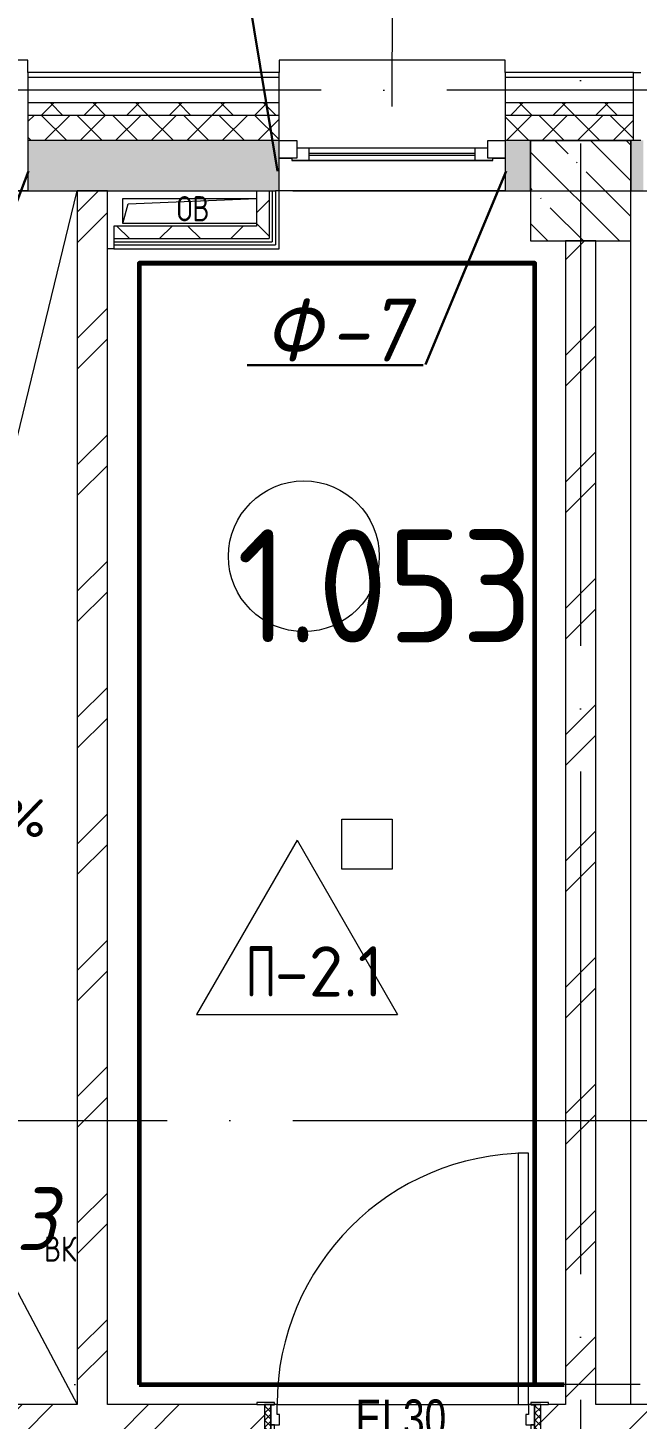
# Model space of a CAD drawing. Header units: millimetres. Extents: x -592259 to 288321, y -552984 to 293768.
# Drawn here: x 123688 to 126113, y 53487 to 59023 of the extents above; entities that cross this region are included whole.
import ezdxf

# ---------------------------------------------------------------- set-up
doc = ezdxf.new("R2010")
doc.units = ezdxf.units.MM
doc.linetypes.add('ADSK_Линия сетки', pattern=[2500, 2000, -250, 0, -250])
doc.linetypes.add('ADSK_Невидимые', pattern=[500, 300, -200])
for name, color, linetype, lineweight in [('2)Фархверки', 40, 'Continuous', 30), ('4.1) Штук. 3 вып', 6, 'Continuous', 60), ('4.1.1) Штук.  швы3 вып.', 6, 'Continuous', 60), ('7.1 Плитка 6 вып.', 170, 'Continuous', 60), ('A-AREA-____-IDEN', 250, 'Continuous', 9), ('A-DETL-____-HDLN', 250, 'ADSK_Невидимые', 9), ('A-DETL-GENF-OTLN', 250, 'Continuous', 5), ('A-DOOR-____-IDEN', 250, 'Continuous', 9), ('A-DOOR-____-MCUT', 250, 'Continuous', 5), ('A-DOOR-____-OTLN', 250, 'Continuous', 5), ('A-DOOR-FRAM-MCUT', 250, 'Continuous', 5), ('A-DOOR-FRAM-OTLN', 250, 'Continuous', 5), ('A-FLOR-____-IDEN', 250, 'Continuous', 9), ('A-FLOR-____-OTLN', 250, 'Continuous', 9), ('A-GLAZ-____-IDEN', 250, 'Continuous', 9), ('A-GLAZ-____-MCUT', 250, 'Continuous', 9), ('A-GLAZ-____-OTLN', 250, 'Continuous', 5), ('A-WALL-____-MCUT', 250, 'Continuous', 13), ('A-WALL-____-OTLN', 250, 'Continuous', 9), ('A-WALL-____-PATT', 250, 'Continuous', 13), ('A-WALL-FNSH-MCUT', 250, 'Continuous', 13), ('G-____-____-DIMS', 250, 'Continuous', 9), ('I-WALL-____-OTLN', 250, 'Continuous', 9), ('S-COLS-____-MCUT', 250, 'Continuous', 25), ('S-COLS-____-OTLN', 250, 'Continuous', 9), ('S-GRID-____-OTLN', 250, 'Continuous', 9)]:
    doc.layers.add(name, color=color, linetype=linetype, lineweight=lineweight)
doc.styles.add('Arial Narrow', font='ARIALN.TTF', dxfattribs={"width": 0.9, "height": 150})
doc.styles.add('ISOCPEUR', font='isocpeur.ttf', dxfattribs={"width": 0.8, "height": 100})
doc.styles.add('ISOCPEUR_1', font='isocpeur.ttf', dxfattribs={"width": 0.9, "height": 250})
doc.styles.add('ISOCPEUR_2', font='isocpeur.ttf', dxfattribs={"height": 160})
doc.styles.add('ISOCPEUR_3', font='isocpeur.ttf', dxfattribs={"height": 250})
doc.styles.add('ISOCPEUR_I', font='isocpeui.ttf', dxfattribs={"width": 0.9, "height": 12.5})
pattern_1 = [(45, (12287.9, -0.0006), (-251.4472, 251.4472), []), (45, (12287.9, 381), (-251.4472, 251.4472), [])]
pattern_2 = [(45, (12287.91, -0.0006), (-141.42136, 141.42136), []), (135, (12287.91, -0.0006), (-141.42136, -141.42136), [])]

# ---------------------------------------------------------------- blocks, each defined once
blk = doc.blocks.new('Дверь_СКБ_1Ст_Внутренняя - Д-21л_1100x2100h_Пищеблок_Производственная часть-41855164-АР1_Маркировочный план 1 этажа С2и3')
at = {"layer": 'A-DOOR-____-OTLN'}
h = blk.add_hatch(dxfattribs=at)
h.set_pattern_fill('FP_12', color=256, style=0, pattern_type=2)
h.set_pattern_definition([(135, (1751.41, 124.685), (-14.14214, -14.14214), []), (225, (1751.41, 124.685), (14.14214, -14.14214), [])])
h.paths.add_polyline_path([(562.5, -60), (562.5, 60), (537.5, 60), (537.5, -60)])
at = {"layer": 'A-DOOR-FRAM-OTLN'}
h = blk.add_hatch(dxfattribs=at)
h.set_pattern_fill('FP_13', color=256, style=0, pattern_type=2)
h.set_pattern_definition([(45, (-371.384, 124.685), (-14.1421, 14.1421), []), (135, (-371.384, 124.685), (-14.1421, -14.1421), [])])
h.paths.add_polyline_path([(-512.5, -60), (-512.5, 60), (-537.5, 60), (-537.5, -60)])
at = {"layer": 'A-DOOR-____-MCUT'}
for p, q in [((512.5, 1060), (472.5, 1060)), ((472.5, 1060), (472.5, 60)), ((512.5, 60), (512.5, 1060)), ((472.5, 60), (512.5, 60))]:
    blk.add_line(p, q, dxfattribs=at)
at = {"layer": 'A-DOOR-____-OTLN'}
blk.add_arc((512.5, 60), 1000, 90, 180, dxfattribs=at)
at = {"layer": 'A-DOOR-FRAM-MCUT'}
for p, q in [((-497.5, 68), (-567.5, 68)), ((-567.5, 68), (-567.5, 60)), ((-567.5, 60), (-497.5, 60)), ((-512.5, 60), (-537.5, 60)), ((-537.5, 60), (-537.5, -60)), ((-487.5, 60), (-512.5, 60)), ((-512.5, 60), (-512.5, -20)), ((-512.5, -60), (-512.5, 60)), ((-497.5, 60), (-512.5, 60)), ((-512.5, 60), (-512.5, 59)), ((-512.5, 59), (-497.5, 59)), ((-497.5, 60), (-497.5, 68)), ((-497.5, 59), (-497.5, 60)), ((-487.5, 20), (-487.5, 60)), ((512.5, 60), (512.5, 20)), ((537.5, 60), (512.5, 60)), ((592.5, 68), (522.5, 68)), ((522.5, 68), (522.5, 60)), ((537.5, 60), (522.5, 60)), ((522.5, 60), (522.5, 59)), ((522.5, 60), (592.5, 60)), ((522.5, 59), (537.5, 59)), ((537.5, -20), (537.5, 60)), ((562.5, 60), (537.5, 60)), ((537.5, 60), (537.5, -60)), ((537.5, 59), (537.5, 60)), ((562.5, -60), (562.5, 60)), ((592.5, 60), (592.5, 68)), ((-477.5, 20), (-487.5, 20)), ((-477.5, -20), (-477.5, 20)), ((512.5, 20), (502.5, 20)), ((502.5, 20), (502.5, -20)), ((-512.5, -20), (-477.5, -20)), ((-497.5, -20), (-512.5, -20)), ((-512.5, -20), (-512.5, -60)), ((-497.5, -60), (-497.5, -20)), ((502.5, -20), (537.5, -20)), ((537.5, -20), (522.5, -20)), ((522.5, -20), (522.5, -60)), ((537.5, -60), (537.5, -20)), ((-497.5, -60), (-567.5, -60)), ((-567.5, -60), (-567.5, -68)), ((-567.5, -68), (-497.5, -68)), ((-537.5, -60), (-512.5, -60)), ((-512.5, -60), (-497.5, -60)), ((-497.5, -68), (-497.5, -60)), ((522.5, -60), (537.5, -60)), ((592.5, -60), (522.5, -60)), ((522.5, -60), (522.5, -68)), ((522.5, -68), (592.5, -68)), ((537.5, -60), (562.5, -60)), ((592.5, -68), (592.5, -60))]:
    blk.add_line(p, q, dxfattribs=at)
blk = doc.blocks.new('Окно_СКБ_1Ст1 - 120_Окно_СКБ_1Ст_900_ОК6Л-29019250-АР1_Маркировочный план 1 этажа С2и3')
at = {"layer": 'A-GLAZ-____-MCUT'}
for p, q in [((-450, -195), (-450, -125)), ((-450, -125), (-380, -125)), ((-380, -125), (-380, -195)), ((380, -155), (-380, -155)), ((-380, -155), (-380, -195)), ((-330, -205), (-330, -155)), ((330, -205), (330, -155)), ((380, -195), (380, -125)), ((380, -125), (450, -125)), ((380, -195), (380, -155)), ((450, -125), (450, -195)), ((-380, -195), (-450, -195)), ((-380, -195), (-400, -195)), ((-400, -195), (-400, -205)), ((-400, -205), (400, -205)), ((400, -205), (-400, -205)), ((450, -195), (380, -195)), ((400, -195), (380, -195)), ((400, -205), (400, -195))]:
    blk.add_line(p, q, dxfattribs=at)
at = {"layer": 'A-GLAZ-____-MCUT', "lineweight": 5}
for p, q in [((-330, -175), (330, -175)), ((330, -185), (-330, -185))]:
    blk.add_line(p, q, dxfattribs=at)
at = {"layer": 'A-GLAZ-____-OTLN'}
for p, q in [((-450, -195), (-400, -195)), ((400, -195), (450, -195))]:
    blk.add_line(p, q, dxfattribs=at)
blk = doc.blocks.new('WNW_Отлив1 - Отлив_металлический 2-28596055-АР1_Маркировочный план 1 этажа С2и3')
at = {"layer": 'A-GLAZ-____-OTLN'}
for p, q in [((450, 320), (-450, 320)), ((-450, 320), (-450, 270)), ((450, 270), (450, 320))]:
    blk.add_line(p, q, dxfattribs=at)
blk = doc.blocks.new('_Wn_-As_OpeningMEP_floor__Rectangular - _Wn_-As_OpeningMEP_floor__Rectangular-V92-АР1_Маркировочный план 1 этажа С2и3')
at = {"layer": 'A-DETL-GENF-OTLN', "lineweight": 5}
for p, q in [((-275, 0), (-253.1, 78.1)), ((-253.1, 78.1), (257.5, 99.3))]:
    blk.add_line(p, q, dxfattribs=at)
blk = doc.blocks.new('AAR_СКБ_Марка_Помещения_мал - Номер-28977439-АР1_Маркировочный план 1 этажа С2и3')
at = {"layer": 'A-AREA-____-IDEN'}
blk.add_circle((-0.028, 0), 3, dxfattribs=at)
blk = doc.blocks.new('AAR_СКБ_Марка_Перекрытия - Марка пола-17325028-АР1_Маркировочный план 1 этажа С2и3')
at = {"layer": 'A-FLOR-____-IDEN'}
for p, q in [((0, 6.932), (-4.002, 0)), ((0, 6.932), (4.002, 0)), ((-4.002, 0), (4.002, 0))]:
    blk.add_line(p, q, dxfattribs=at)

msp = doc.modelspace()

# ---------------------------------------------------------------- hatches: boundary and pattern name
at = {"layer": 'A-WALL-____-PATT', "lineweight": 15, "true_color": 0x000000}
h = msp.add_hatch(dxfattribs=at)
h.set_pattern_fill('FP_53', color=18, style=0, pattern_type=2)
h.set_pattern_definition([(135, (12287.91, -0.0006), (-84.85281, -84.85281), []), (225, (12287.91, -0.0006), (84.85281, -84.85281), [])])
h.paths.add_polyline_path([(125687.8919, 58675), (126097.8919, 58675), (126097.8919, 58725), (125587.9138, 58725), (125587.9138, 58675)])
h.paths.add_polyline_path([(124453.4726, 58675), (124687.9138, 58675), (124687.9138, 58725), (123687.9138, 58725), (123687.9138, 58675)])
h.paths.add_polyline_path([(121657.9597, 58675), (122787.9138, 58675), (122787.9138, 58725), (121537.9597, 58725), (121537.9597, 58675), (121637.9597, 58675)])
h = msp.add_hatch(dxfattribs=at)
h.set_pattern_fill('FP_52', color=18, style=0, pattern_type=2)
h.set_pattern_definition([(45, (12287.91, -0.0006), (-70.71068, 70.71068), []), (135, (12287.91, -0.0006), (-70.71068, -70.71068), [])])
h.paths.add_polyline_path([(123884.6878, 58575), (124687.9138, 58575), (124687.9138, 58675), (123687.9138, 58675), (123687.9138, 58575)])
h.paths.add_polyline_path([(121657.9597, 58575), (122787.9138, 58575), (122787.9138, 58675), (121487.9597, 58675), (121487.9597, 58575), (121637.9597, 58575)])
h.paths.add_polyline_path([(125587.9138, 58575), (126097.8919, 58575), (126097.8919, 58675), (125587.9138, 58675), (125587.9138, 58606.0127)])
h = msp.add_hatch(dxfattribs=at)
h.set_pattern_fill('FP_3', color=18, style=0, pattern_type=2)
h.set_pattern_definition([(50, (12287.9, -0.0006), (364.3679, -31.8783), [38.1, -419.1]), (355, (12287.9, -0.0006), (-70.4859, 382.1133), [30.48, -335.28]), (100.451, (12318.28, -2.66), (293.885, 350.2334), [32.38, -356.18]), (46.184, (12287.9, 101.6), (542.1585, -84.0858), [57.15, -628.65]), (96.636, (12333.1, 94.6), (474.805, 494.8554), [48.57, -534.27]), (351.184, (12287.9, 101.6), (474.8102, 494.85), [45.72, -502.92]), (21, (12338.7, 76.2), (303.2285, -204.53046), [38.1, -419.1]), (326, (12338.7, 76.2), (123.6039, 368.376), [30.48, -335.28]), (71.451, (12364, 59.16), (426.8341, 163.8427), [32.38, -356.18]), (37.5, (12287.91, -0.0006), (6.17665, 169.11015), [16.764, -314.452, 16.764, -323.596, -336.55]), (37.5, (12287.91, -0.0006), (6.17665, 169.11015), [-671.576, 16.764, -319.786]), (7.5, (12287.91, -0.0006), (133.63888, 200.3615), [16.764, -177.292, 16.764, -306.832, -128.27]), (7.5, (12287.91, -0.0006), (133.63888, 200.3615), [-517.652, 16.764, -111.506]), (327.5, (12174.63, -0.0006), (271.18182, -11.45836), [16.764, -110.236, 16.764, -379.476, -525.78]), (327.5, (12174.63, -0.0006), (271.18182, -11.45836), [-523.24, 16.764, -509.016]), (317.5, (12123.83, -0.0006), (296.2585, 50.85285), [16.764, -148.336, 16.764, -246.38, -373.38]), (317.5, (12123.83, -0.0006), (296.2585, 50.85285), [-428.244, 16.764, -356.616])])
h.paths.add_polyline_path([(122175.4969, 58375), (122787.9138, 58375), (122787.9138, 58575), (121387.9597, 58575), (121387.9597, 58375), (122128.1307, 58375)])
h.paths.add_polyline_path([(129561.6633, 58375), (129887.8919, 58375), (129887.8919, 58575), (129537.9138, 58575), (129537.9138, 58375)])
h.paths.add_polyline_path([(128637.9138, 58375), (128637.9138, 58575), (127637.9138, 58575), (127637.9138, 58375), (128501.4527, 58375)])
h.paths.add_polyline_path([(123713.7511, 58375), (124687.9138, 58375), (124687.9138, 58575), (123687.9138, 58575), (123687.9138, 58375)])
h.paths.add_polyline_path([(126737.9138, 58375), (126737.9138, 58575), (126537.8919, 58574.9994), (126537.8919, 58375)])
h.paths.add_polyline_path([(126087.8919, 58375), (126137.8919, 58375), (126137.892, 58574.9994), (126087.8919, 58574.9994)])
h.paths.add_polyline_path([(125687.8919, 58375), (125687.8895, 58574.9994), (125587.9138, 58575), (125587.9138, 58375), (125592.8856, 58375)])
h = msp.add_hatch(dxfattribs=at)
h.set_pattern_fill('FP_4', color=18, style=0, pattern_type=2)
h.set_pattern_definition(pattern_1)
h.paths.add_polyline_path([(123884.6878, 53545), (124004.6878, 53545), (124004.6878, 58375), (123884.6878, 58375), (123884.6878, 53980.129)])
h = msp.add_hatch(dxfattribs=at)
h.set_pattern_fill('FP_83', color=18, style=0, pattern_type=2)
h.set_pattern_definition(pattern_2)
h.paths.add_polyline_path([(124623.555, 58184.4337), (124647.9138, 58184.4337), (124647.9138, 58375), (124597.9138, 58375), (124597.9138, 58184.4337)])
h = msp.add_hatch(dxfattribs=at)
h.set_pattern_fill('FP_83', color=18, style=0, pattern_type=2)
h.set_pattern_definition(pattern_2)
h.paths.add_polyline_path([(124567.669, 58184.4337), (124597.9138, 58184.4337), (124597.9138, 58234.4337), (124030.6878, 58234.4337), (124030.6878, 58184.4337), (124546.561, 58184.4337)])
h = msp.add_hatch(dxfattribs=at)
h.set_pattern_fill('FP_4', color=18, style=0, pattern_type=2)
h.set_pattern_definition(pattern_1)
h.paths.add_polyline_path([(125947.9144, 53545), (125947.1511, 58174.9994), (125827.9144, 58174.9994), (125827.9144, 53545)])
h = msp.add_hatch(dxfattribs=at)
h.set_pattern_fill('FP_4', color=18, style=0, pattern_type=2)
h.set_pattern_definition(pattern_1)
h.paths.add_polyline_path([(123132.4448, 53425), (124629.9144, 53425), (124629.9144, 53545), (123064.6333, 53545), (123064.6333, 53425), (123094.6333, 53425)])
h.paths.add_polyline_path([(114753.3924, 53425), (116547.2934, 53425), (116547.2934, 53545), (114023.1438, 53545), (114023.1438, 53425), (114567.639, 53425)])
h.paths.add_polyline_path([(112923.1438, 53425), (112923.1438, 53545), (111807.8926, 53544.9832), (111807.9138, 53425), (112893.1438, 53425)])
h.paths.add_polyline_path([(117849.8362, 53425), (119220.9964, 53425), (119220.9964, 53545), (117647.2934, 53545), (117647.2934, 53425), (117787.8193, 53425)])
h.paths.add_polyline_path([(120350.9964, 53425), (121964.6333, 53425), (121964.6333, 53545), (120320.9964, 53545), (120320.9964, 53425), (120349.7178, 53425)])
h.paths.add_polyline_path([(125759.9144, 53425), (126629.9138, 53425), (126629.9138, 53545), (125729.9144, 53545), (125729.9144, 53425)])
h.paths.add_polyline_path([(130447.9134, 53425), (130447.9134, 53545), (130162.9138, 53545), (130162.9138, 53425), (130377.2299, 53425)])
h.paths.add_polyline_path([(128377.9138, 53425), (129062.9138, 53425), (129062.9138, 53545), (127729.9138, 53545), (127729.9138, 53425), (128318.092, 53425)])
at = {"layer": 'S-COLS-____-OTLN', "lineweight": 5, "true_color": 0x000000}
h = msp.add_hatch(dxfattribs=at)
h.set_pattern_fill('FP_1', color=18, style=0, pattern_type=2)
h.set_pattern_definition([(135, (12287.91, -0.0006), (-142.5612, -142.5612), []), (135, (12430.48, -0.0006), (-142.5612, -142.5612), [252.016, -50.403, 3.353, -47.05])])
h.paths.add_polyline_path([(125687.8919, 58174.9994), (126087.8919, 58174.9994), (126087.8917, 58574.9993), (125687.8919, 58574.9994), (125687.8919, 58375)])

# ---------------------------------------------------------------- linework, layer by layer
at = {"layer": '2)Фархверки'}
for p, q in [((124681.28, 58452.5406), (124552.8254, 59228.8648)), ((123691.2112, 58452.4809), (123396.4996, 57683.4786)), ((125591.2112, 58452.4809), (125270.0785, 57682.9786)), ((125260.9382, 57680.3348), (124560.9382, 57680.3348))]:
    msp.add_line(p, q, dxfattribs=at)
at = {"layer": '4.1) Штук. 3 вып'}
msp.add_lwpolyline([(124131.5322, 53625), (125705.6233, 53625), (125705.6233, 58087.1743), (124131.5322, 58087.1743)], close=True, dxfattribs=at)
at = {"layer": '4.1.1) Штук.  швы3 вып.'}
for points in [[(124131.5322, 58087.1743), (125705.6233, 58087.1743)], [(124358.9245, 53625), (125821.7483, 53625)]]:
    msp.add_lwpolyline(points, dxfattribs=at)
at = {"layer": '7.1 Плитка 6 вып.'}
msp.add_lwpolyline([(124131.5322, 53625), (125705.6233, 53625), (125705.6233, 58087.1743), (124131.5322, 58087.1743)], close=True, dxfattribs=at)
at = {"layer": 'A-DETL-____-HDLN', "color": 18, "true_color": 0x000000}
for p, q in [((124937.8925, 55674.9994), (124937.8925, 55874.9994)), ((124937.8925, 55874.9994), (125137.8925, 55874.9994)), ((125137.8925, 55874.9994), (125137.8925, 55674.9994)), ((125137.8925, 55674.9994), (124937.8925, 55674.9994))]:
    msp.add_line(p, q, dxfattribs=at)
at = {"layer": 'A-FLOR-____-OTLN', "color": 18, "true_color": 0x000000}
for p, q in [((123101.8373, 55161.7149), (123884.6878, 58375)), ((123132.4448, 54961.7149), (123884.6878, 53545))]:
    msp.add_line(p, q, dxfattribs=at)
at = {"layer": 'A-FLOR-____-OTLN', "color": 18, "lineweight": 5, "true_color": 0x000000}
for p, q in [((124065.3884, 58244.4337), (124065.3884, 58344.4337)), ((124065.3884, 58344.4337), (124597.9138, 58344.4337)), ((124597.9138, 58244.4337), (124065.3884, 58244.4337)), ((124030.6878, 58144.4337), (124004.6878, 58144.4337)), ((126087.8919, 53545), (126087.8919, 58174.9994))]:
    msp.add_line(p, q, dxfattribs=at)
at = {"layer": 'A-GLAZ-____-IDEN', "color": 18, "lineweight": 15, "true_color": 0x000000}
msp.add_line((125137.9138, 58710), (125142.4156, 59741.086), dxfattribs=at)
at = {"layer": 'A-WALL-____-MCUT', "color": 18, "lineweight": 15, "true_color": 0x000000}
for p, q in [((123687.9138, 58825), (123687.9138, 58725)), ((124687.9138, 58825), (123687.9138, 58825)), ((124687.9138, 58725), (124687.9138, 58825)), ((125587.9138, 58825), (125587.9138, 58725)), ((126097.8919, 58825), (125587.9138, 58825)), ((126097.8919, 58725), (126097.8919, 58825)), ((123687.9138, 58725), (123687.9138, 58675)), ((124687.9138, 58725), (123687.9138, 58725)), ((124687.9138, 58675), (124687.9138, 58725)), ((125587.9138, 58725), (125587.9138, 58675)), ((126097.8919, 58725), (125587.9138, 58725)), ((126097.8919, 58675), (126097.8919, 58725)), ((123687.9138, 58675), (123687.9138, 58575)), ((124687.9138, 58675), (123687.9138, 58675)), ((124687.9138, 58575), (124687.9138, 58675)), ((125587.9138, 58675), (125587.9138, 58575)), ((126097.8919, 58675), (125587.9138, 58675)), ((126097.8919, 58575), (126097.8919, 58675)), ((123687.9138, 58575), (123687.9138, 58375)), ((124687.9138, 58575), (123687.9138, 58575)), ((124687.9138, 58375), (124687.9138, 58575)), ((125587.9138, 58575), (125587.9138, 58375)), ((125687.8919, 58575), (125587.9138, 58575)), ((125687.8919, 58375), (125687.8919, 58575)), ((125687.8919, 58575), (126087.8919, 58575)), ((126127.8919, 58575), (126087.8919, 58575)), ((126087.8919, 58575), (126087.8919, 58375)), ((123687.9138, 58375), (123884.6878, 58375)), ((123884.6878, 58375), (123884.6878, 53545)), ((124004.6878, 58375), (123884.6878, 58375)), ((124004.6878, 53545), (124004.6878, 58375)), ((124004.6878, 58375), (124672.9138, 58375)), ((124597.9138, 58375), (124597.9138, 58234.4337)), ((124647.9138, 58375), (124647.9138, 58184.4337)), ((124660.4138, 58375), (124660.4138, 58171.9337)), ((124687.9138, 58375), (124672.9138, 58375)), ((124672.9138, 58375), (124672.9138, 58159.4337)), ((124687.9138, 58144.4337), (124687.9138, 58375)), ((125587.9138, 58375), (125687.8919, 58375)), ((126087.8919, 58375), (126137.8919, 58375)), ((124597.9138, 58234.4337), (124030.6878, 58234.4337)), ((124030.6878, 58234.4337), (124030.6878, 58184.4337)), ((124030.6878, 58184.4337), (124647.9138, 58184.4337)), ((124030.6878, 58171.9337), (124660.4138, 58171.9337)), ((124030.6878, 58159.4337), (124030.6878, 58144.4337)), ((124030.6878, 58159.4337), (124672.9138, 58159.4337)), ((124030.6878, 58144.4337), (124687.9138, 58144.4337)), ((125827.9144, 58174.9994), (125827.9144, 53545)), ((125947.9144, 58174.9994), (125827.9144, 58174.9994)), ((125947.9144, 53545), (125947.9144, 58174.9994)), ((123884.6878, 53545), (123094.6333, 53545)), ((124599.9144, 53545), (124004.6878, 53545)), ((125827.9144, 53545), (125759.9144, 53545)), ((126599.9138, 53545), (125947.9144, 53545))]:
    msp.add_line(p, q, dxfattribs=at)
at = {"layer": 'A-WALL-____-OTLN', "color": 18, "lineweight": 5, "true_color": 0x000000}
msp.add_line((126097.8919, 58845), (126127.8919, 58845), dxfattribs=at)
at = {"layer": 'A-WALL-FNSH-MCUT', "lineweight": 15}
for p, q in [((124687.9138, 58845), (123687.9138, 58845)), ((123687.9138, 58845), (123687.9138, 58825)), ((124687.9138, 58825), (124687.9138, 58845)), ((126097.8919, 58845), (125587.9138, 58845)), ((125587.9138, 58845), (125587.9138, 58825)), ((126097.8919, 58825), (126097.8919, 58845)), ((124030.6878, 58184.4337), (124030.6878, 58159.4337))]:
    msp.add_line(p, q, dxfattribs=at)
at = {"layer": 'I-WALL-____-OTLN', "color": 18, "lineweight": 15, "true_color": 0x000000}
for p, q in [((123687.9138, 58375), (122787.9138, 58375)), ((125587.9138, 58375), (124687.9138, 58375)), ((124679.9144, 53545), (125639.9144, 53545))]:
    msp.add_line(p, q, dxfattribs=at)
at = {"layer": 'S-COLS-____-MCUT', "color": 18, "lineweight": 5, "true_color": 0x000000}
for p, q in [((126087.8919, 58574.9994), (125687.8919, 58574.9994)), ((125687.8919, 58375), (125687.8919, 58174.9994)), ((126087.8919, 58174.9994), (126087.8919, 58375)), ((125687.8919, 58174.9994), (125827.9144, 58174.9994)), ((125947.9144, 58174.9994), (126087.8919, 58174.9994))]:
    msp.add_line(p, q, dxfattribs=at)
at = {"layer": 'S-COLS-____-OTLN', "color": 18, "lineweight": 5, "true_color": 0x000000}
for p, q in [((125687.8919, 58574.9994), (125687.8919, 58375)), ((126087.8919, 58375), (126087.8919, 58574.9994)), ((125827.9144, 58174.9994), (125947.9144, 58174.9994))]:
    msp.add_line(p, q, dxfattribs=at)
at = {"layer": 'S-GRID-____-OTLN', "color": 18, "linetype": 'ADSK_Линия сетки', "true_color": 0x000000}
for p, q in [((125887.9138, 61063.6538), (125887.9138, -1649.5356)), ((167356.8279, 58775), (111607.9138, 58775)), ((77240.3519, 58375), (168626.8279, 58375)), ((77240.3519, 54675), (168626.8279, 54675)), ((168626.8279, 53625), (111607.9138, 53625))]:
    msp.add_line(p, q, dxfattribs=at)

# ---------------------------------------------------------------- block references
at = {"layer": 'A-AREA-____-IDEN', "color": 18, "true_color": 0x000000, "xscale": 99.99999999999993, "yscale": 99.99999999999993, "zscale": 99.99999999999993}
msp.add_blockref('AAR_СКБ_Марка_Помещения_мал - Номер-28977439-АР1_Маркировочный план 1 этажа С2и3', (124789.1395, 56920.3002), dxfattribs=at)
at = {"layer": 'A-DOOR-____-OTLN', "color": 18, "true_color": 0x000000}
msp.add_blockref('Дверь_СКБ_1Ст_Внутренняя - Д-21л_1100x2100h_Пищеблок_Производственная часть-41855164-АР1_Маркировочный план 1 этажа С2и3', (125167.4144, 53485), dxfattribs=at)
at = {"layer": 'A-FLOR-____-IDEN', "color": 18, "true_color": 0x000000, "xscale": 99.99999999999993, "yscale": 99.99999999999993, "zscale": 99.99999999999993}
msp.add_blockref('AAR_СКБ_Марка_Перекрытия - Марка пола-17325028-АР1_Маркировочный план 1 этажа С2и3', (124759.2964, 55097.2959), dxfattribs=at)
at = {"layer": 'A-GLAZ-____-OTLN', "color": 18, "lineweight": 15, "true_color": 0x000000}
for p in [(123237.9138, 58575), (125137.9138, 58575)]:
    msp.add_blockref('WNW_Отлив1 - Отлив_металлический 2-28596055-АР1_Маркировочный план 1 этажа С2и3', p, dxfattribs=at)
at = {"layer": 'A-GLAZ-____-OTLN', "color": 18, "true_color": 0x000000}
for name, p in [('Окно_СКБ_1Ст1 - 120_Окно_СКБ_1Ст_900_ОК6Л-29019250-АР1_Маркировочный план 1 этажа С2и3', (125137.9138, 58700)), ('_Wn_-As_OpeningMEP_floor__Rectangular - _Wn_-As_OpeningMEP_floor__Rectangular-V92-АР1_Маркировочный план 1 этажа С2и3', (124340.3884, 58244.4337))]:
    msp.add_blockref(name, p, dxfattribs=at)

# ---------------------------------------------------------------- texts
at = {"layer": '2)Фархверки', "attachment_point": 1}
for s, insert, char_height, width, style in [('ОВ', (124280.4095, 58353.3891), 100, 160.3375, 'ISOCPEUR'), ('\\fISOCPEUR|b0|i1|c204|p34|;Ф', (124627.8364, 57945.4703), 250, 312.658125, 'ISOCPEUR_I'), ('-7', (124885.8051, 57945.4703), 250, 448.945, 'ISOCPEUR_I'), ('-3', (123487.7014, 54409.5334), 250, 448.945, 'ISOCPEUR_I'), ('ВК', (123752.6371, 54213.9066), 100, 160.3375, 'ISOCPEUR')]:
    msp.add_mtext(s, dxfattribs=dict(at, insert=insert, char_height=char_height, width=width, style=style))
at = {"layer": 'A-AREA-____-IDEN', "color": 18, "true_color": 0x000000, "insert": (124519.6391, 57027.7857), "char_height": 450, "width": 609.2825, "attachment_point": 1, "style": 'ISOCPEUR_1'}
msp.add_mtext('1.053', dxfattribs=at)
at = {"layer": 'A-DOOR-____-IDEN', "color": 18, "true_color": 0x000000, "insert": (124991.807, 53565.1485), "char_height": 150, "width": 447.341625, "attachment_point": 1, "style": 'Arial Narrow'}
msp.add_mtext('EI 30', dxfattribs=at)
at = {"layer": 'A-FLOR-____-IDEN', "color": 18, "true_color": 0x000000, "char_height": 200, "attachment_point": 1, "style": 'ISOCPEUR_2'}
for s, insert, width in [('\\fISOCPEUR|b0|i0|c204|p34|;\\W.7;П', (124554.0615, 55368.6817), 140.295312), ('-2.1', (124669.8167, 55368.6817), 381.60325)]:
    msp.add_mtext(s, dxfattribs=dict(at, insert=insert, width=width))
at = {"layer": 'G-____-____-DIMS', "color": 18, "true_color": 0x000000, "insert": (123320.8458, 55953.525), "char_height": 150, "width": 530.658563, "attachment_point": 1, "line_spacing_factor": 1.149209, "style": 'ISOCPEUR_3'}
msp.add_mtext('4,3%', dxfattribs=at)

doc.saveas('drawing.dxf')
